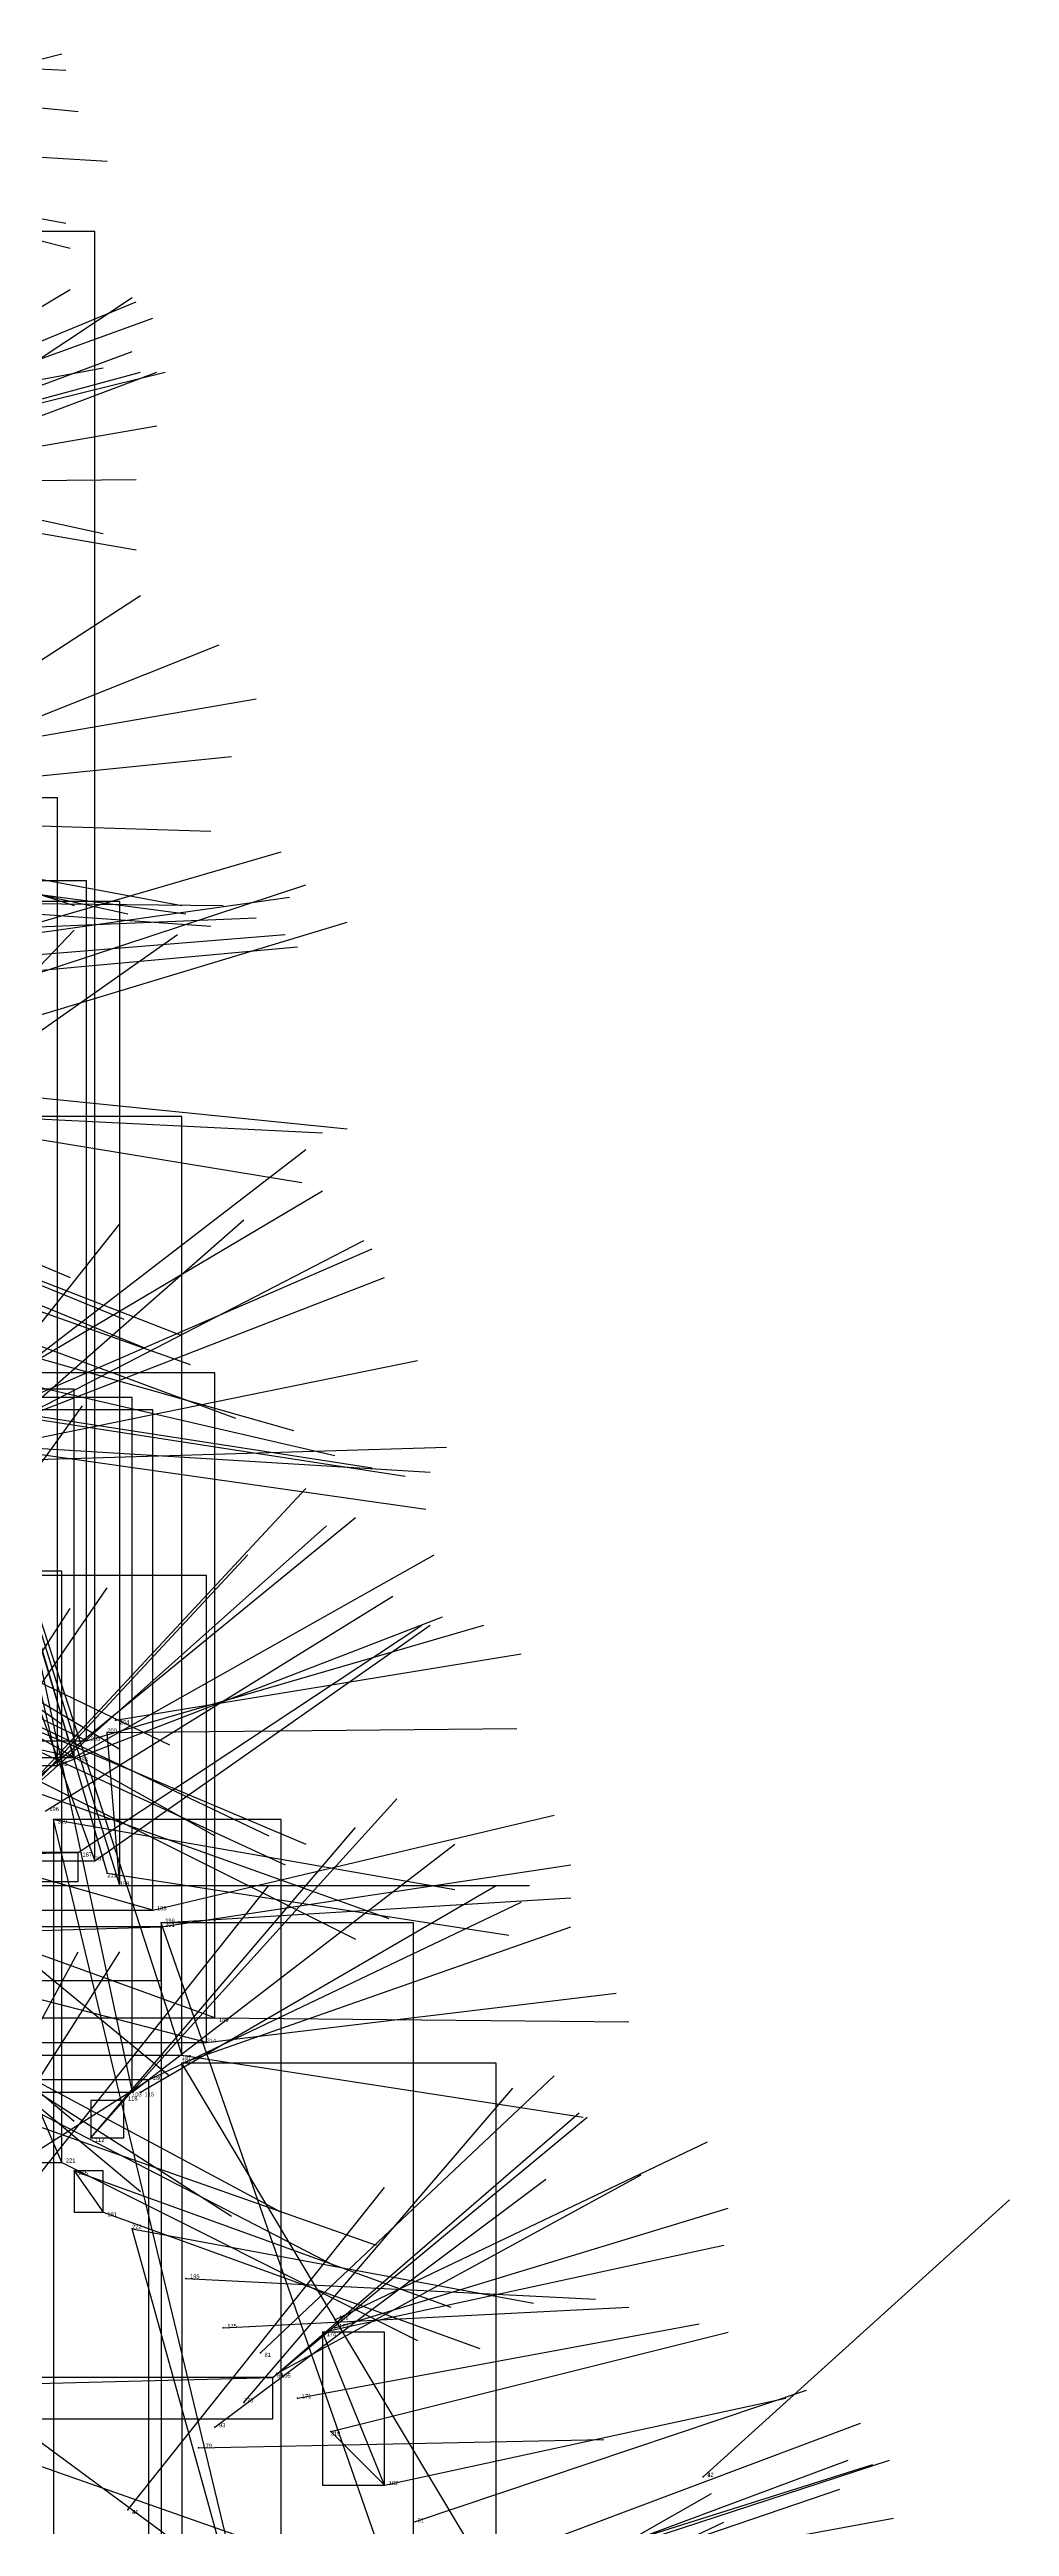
# Model space of a CAD drawing. Extents: x 59.1 to 70.8, y 600.3 to 605.1.
# Drawn here: x 68.562 to 68.794, y 600.748 to 601.347 of the extents above; entities that cross this region are included whole.
import ezdxf

# ---------------------------------------------------------------- set-up
doc = ezdxf.new("R2010")
doc.units = 0
for name, color, linetype in [('Clients', 3, 'CONTINUOUS'), ('Facilities', 3, 'CONTINUOUS'), ('Facilities_lines', 3, 'CONTINUOUS'), ('Min_max_boxes', 1, 'CONTINUOUS'), ('Normals', 1, 'CONTINUOUS'), ('Source_points', 5, 'CONTINUOUS'), ('Text', 3, 'CONTINUOUS')]:
    doc.layers.add(name, color=color, linetype=linetype)

msp = doc.modelspace()

# ---------------------------------------------------------------- linework, layer by layer
at = {"layer": 'Clients', "color": 5}
for p in [(68.576, 600.94, 443.995), (68.564, 600.932, 443.769), (68.563, 600.919, 444.008), (68.569, 600.911, 443.601), (68.573, 600.909, 443.54), (68.576, 600.906, 443.95), (68.589, 600.894, 443.835), (68.589, 600.893, 443.777), (68.594, 600.862, 443.864), (68.594, 600.86, 443.634), (68.582, 600.853, 443.409), (68.586, 600.856, 443.56), (68.572, 600.842, 443.262), (68.575, 600.824, 443.837), (68.582, 600.82, 443.778), (68.628, 600.795, 443.605), (68.616, 600.784, 443.152), (68.63, 600.771, 443.556), (68.72, 600.76, 442.927), (68.581, 600.752, 442.856)]:
    msp.add_point(p, dxfattribs=at)
at = {"layer": 'Facilities', "color": 3}
for p in [(68.578, 600.943, 443.917), (68.571, 600.938, 443.845), (68.568, 600.934, 443.693), (68.579, 600.903, 443.892), (68.587, 600.897, 443.718), (68.602, 600.871, 443.784), (68.6, 600.865, 443.711), (68.58, 600.851, 443.336), (68.584, 600.853, 443.485), (68.565, 600.836, 443.955), (68.568, 600.834, 443.892), (68.595, 600.808, 443.724), (68.631, 600.798, 443.451), (68.604, 600.796, 443.667), (68.631, 600.796, 443.526), (68.613, 600.79, 443.2), (68.617, 600.785, 443.377), (68.616, 600.784, 443.227), (68.622, 600.779, 443.612), (68.609, 600.778, 443.077), (68.598, 600.767, 443.691), (68.602, 600.772, 443.308), (68.643, 600.758, 443.498), (68.72, 600.76, 442.927), (68.581, 600.752, 442.856), (68.65, 600.749, 443.443)]:
    msp.add_point(p, dxfattribs=at)
at = {"layer": 'Facilities_lines', "color": 3}
for p, q in [((68.51, 601.166, 444.356), (68.564, 600.932, 443.769)), ((68.571, 600.938, 443.845), (68.141, 601.146, 444.678)), ((68.579, 600.903, 443.892), (68.505, 601.141, 444.578)), ((68.512, 601.076, 443.963), (68.573, 600.909, 443.54)), ((68.602, 600.871, 443.784), (68.171, 601.027, 444.193)), ((68.568, 600.934, 443.693), (68.166, 601.023, 444.525)), ((68.568, 600.934, 443.693), (68.542, 601.02, 443.857)), ((68.543, 601.019, 444.267), (68.576, 600.906, 443.95)), ((68.543, 601.019, 444.267), (68.594, 600.862, 443.864)), ((68.546, 601.021, 443.798), (68.582, 600.853, 443.409)), ((68.587, 600.897, 443.718), (68.164, 601.018, 444.328)), ((68.6, 600.865, 443.711), (68.163, 600.978, 444.154)), ((68.565, 600.836, 443.955), (68.504, 600.979, 444.347)), ((68.579, 600.903, 443.892), (68.576, 600.94, 443.995)), ((68.618, 600.69, 443.542), (68.563, 600.919, 444.008)), ((68.206, 600.904, 444.206), (68.569, 600.911, 443.601)), ((68.174, 600.88, 443.891), (68.589, 600.893, 443.777)), ((68.65, 600.719, 443.456), (68.589, 600.894, 443.835)), ((68.67, 600.733, 443.27), (68.594, 600.86, 443.634)), ((68.176, 600.595, 443.252), (68.586, 600.856, 443.56)), ((68.58, 600.851, 443.336), (68.572, 600.842, 443.262)), ((68.568, 600.834, 443.892), (68.575, 600.824, 443.837)), ((68.618, 600.69, 443.542), (68.582, 600.82, 443.778)), ((68.643, 600.758, 443.498), (68.628, 600.795, 443.605)), ((68.224, 600.774, 443.928), (68.616, 600.784, 443.152)), ((68.643, 600.758, 443.498), (68.63, 600.771, 443.556)), ((68.72, 600.76, 442.927), (68.72, 600.76, 442.927)), ((68.581, 600.752, 442.856), (68.581, 600.752, 442.856))]:
    msp.add_line(p, q, dxfattribs=at)
at = {"layer": 'Min_max_boxes', "color": 1}
for p, q in [((68.573, 601.303, 443.54), (68.448, 601.303, 443.54)), ((68.573, 601.303, 444.658), (68.448, 601.303, 444.658)), ((68.573, 600.909, 443.54), (68.573, 601.303, 443.54)), ((68.573, 600.909, 444.658), (68.573, 601.303, 444.658)), ((68.573, 601.303, 443.54), (68.573, 601.303, 444.658)), ((68.564, 601.166, 443.769), (68.51, 601.166, 443.769)), ((68.564, 601.166, 444.356), (68.51, 601.166, 444.356)), ((68.564, 600.932, 443.769), (68.564, 601.166, 443.769)), ((68.564, 600.932, 444.356), (68.564, 601.166, 444.356)), ((68.564, 601.166, 443.769), (68.564, 601.166, 444.356)), ((68.571, 601.146, 443.845), (68.141, 601.146, 443.845)), ((68.571, 601.146, 444.678), (68.141, 601.146, 444.678)), ((68.571, 600.938, 443.845), (68.571, 601.146, 443.845)), ((68.571, 600.938, 444.678), (68.571, 601.146, 444.678)), ((68.571, 601.146, 443.845), (68.571, 601.146, 444.678)), ((68.579, 601.141, 443.892), (68.505, 601.141, 443.892)), ((68.579, 601.141, 444.578), (68.505, 601.141, 444.578)), ((68.579, 600.903, 443.892), (68.579, 601.141, 443.892)), ((68.579, 600.903, 444.578), (68.579, 601.141, 444.578)), ((68.579, 601.141, 443.892), (68.579, 601.141, 444.578)), ((68.594, 601.089, 443.864), (68.526, 601.089, 443.864)), ((68.594, 601.089, 444.498), (68.526, 601.089, 444.498)), ((68.594, 600.862, 443.864), (68.594, 601.089, 443.864)), ((68.594, 600.862, 444.498), (68.594, 601.089, 444.498)), ((68.594, 601.089, 443.864), (68.594, 601.089, 444.498)), ((68.602, 601.027, 443.784), (68.171, 601.027, 443.784)), ((68.602, 601.027, 444.193), (68.171, 601.027, 444.193)), ((68.602, 600.871, 443.784), (68.602, 601.027, 443.784)), ((68.602, 600.871, 444.193), (68.602, 601.027, 444.193)), ((68.602, 601.027, 443.784), (68.602, 601.027, 444.193)), ((68.568, 601.023, 443.693), (68.166, 601.023, 443.693)), ((68.568, 601.023, 444.525), (68.166, 601.023, 444.525)), ((68.582, 601.021, 443.409), (68.546, 601.021, 443.409)), ((68.582, 601.021, 443.798), (68.546, 601.021, 443.798)), ((68.568, 600.934, 443.693), (68.568, 601.023, 443.693)), ((68.568, 600.934, 444.525), (68.568, 601.023, 444.525)), ((68.568, 601.023, 443.693), (68.568, 601.023, 444.525)), ((68.582, 600.853, 443.409), (68.582, 601.021, 443.409)), ((68.582, 600.853, 443.798), (68.582, 601.021, 443.798)), ((68.582, 601.021, 443.409), (68.582, 601.021, 443.798)), ((68.587, 601.018, 443.718), (68.164, 601.018, 443.718)), ((68.587, 601.018, 444.328), (68.164, 601.018, 444.328)), ((68.587, 600.897, 443.718), (68.587, 601.018, 443.718)), ((68.587, 600.897, 444.328), (68.587, 601.018, 444.328)), ((68.587, 601.018, 443.718), (68.587, 601.018, 444.328)), ((68.6, 600.978, 443.711), (68.163, 600.978, 443.711)), ((68.6, 600.978, 444.154), (68.163, 600.978, 444.154)), ((68.565, 600.979, 443.955), (68.504, 600.979, 443.955)), ((68.565, 600.979, 444.347), (68.504, 600.979, 444.347)), ((68.565, 600.836, 443.955), (68.565, 600.979, 443.955)), ((68.565, 600.836, 444.347), (68.565, 600.979, 444.347)), ((68.565, 600.979, 443.955), (68.565, 600.979, 444.347)), ((68.6, 600.865, 443.711), (68.6, 600.978, 443.711)), ((68.6, 600.865, 444.154), (68.6, 600.978, 444.154)), ((68.6, 600.978, 443.711), (68.6, 600.978, 444.154)), ((68.141, 600.938, 443.845), (68.571, 600.938, 443.845)), ((68.141, 600.938, 444.678), (68.571, 600.938, 444.678)), ((68.571, 600.938, 443.845), (68.571, 600.938, 444.678)), ((68.166, 600.934, 443.693), (68.568, 600.934, 443.693)), ((68.166, 600.934, 444.525), (68.568, 600.934, 444.525)), ((68.51, 600.932, 443.769), (68.564, 600.932, 443.769)), ((68.51, 600.932, 444.356), (68.564, 600.932, 444.356)), ((68.564, 600.932, 443.769), (68.564, 600.932, 444.356)), ((68.568, 600.934, 443.693), (68.568, 600.934, 444.525)), ((68.618, 600.919, 443.542), (68.563, 600.919, 443.542)), ((68.563, 600.919, 443.542), (68.563, 600.69, 443.542)), ((68.618, 600.919, 444.008), (68.563, 600.919, 444.008)), ((68.563, 600.919, 444.008), (68.563, 600.69, 444.008)), ((68.563, 600.919, 443.542), (68.563, 600.919, 444.008)), ((68.618, 600.69, 443.542), (68.618, 600.919, 443.542)), ((68.618, 600.69, 444.008), (68.618, 600.919, 444.008)), ((68.618, 600.919, 443.542), (68.618, 600.919, 444.008)), ((68.569, 600.911, 443.601), (68.206, 600.911, 443.601)), ((68.569, 600.911, 444.206), (68.206, 600.911, 444.206)), ((68.569, 600.904, 443.601), (68.569, 600.911, 443.601)), ((68.569, 600.904, 444.206), (68.569, 600.911, 444.206)), ((68.569, 600.911, 443.601), (68.569, 600.911, 444.206)), ((68.448, 600.909, 443.54), (68.573, 600.909, 443.54)), ((68.448, 600.909, 444.658), (68.573, 600.909, 444.658)), ((68.573, 600.909, 443.54), (68.573, 600.909, 444.658)), ((68.206, 600.904, 443.601), (68.569, 600.904, 443.601)), ((68.206, 600.904, 444.206), (68.569, 600.904, 444.206)), ((68.505, 600.903, 443.892), (68.579, 600.903, 443.892)), ((68.505, 600.903, 444.578), (68.579, 600.903, 444.578)), ((68.569, 600.904, 443.601), (68.569, 600.904, 444.206)), ((68.579, 600.903, 443.892), (68.579, 600.903, 444.578)), ((68.164, 600.897, 443.718), (68.587, 600.897, 443.718)), ((68.164, 600.897, 444.328), (68.587, 600.897, 444.328)), ((68.589, 600.893, 443.777), (68.174, 600.893, 443.777)), ((68.589, 600.893, 443.891), (68.174, 600.893, 443.891)), ((68.587, 600.897, 443.718), (68.587, 600.897, 444.328)), ((68.65, 600.894, 443.456), (68.589, 600.894, 443.456)), ((68.589, 600.894, 443.456), (68.589, 600.719, 443.456)), ((68.65, 600.894, 443.835), (68.589, 600.894, 443.835)), ((68.589, 600.894, 443.835), (68.589, 600.719, 443.835)), ((68.589, 600.894, 443.456), (68.589, 600.894, 443.835)), ((68.589, 600.88, 443.777), (68.589, 600.893, 443.777)), ((68.589, 600.88, 443.891), (68.589, 600.893, 443.891)), ((68.589, 600.893, 443.777), (68.589, 600.893, 443.891)), ((68.65, 600.719, 443.456), (68.65, 600.894, 443.456)), ((68.65, 600.719, 443.835), (68.65, 600.894, 443.835)), ((68.65, 600.894, 443.456), (68.65, 600.894, 443.835)), ((68.174, 600.88, 443.777), (68.589, 600.88, 443.777)), ((68.174, 600.88, 443.891), (68.589, 600.88, 443.891)), ((68.589, 600.88, 443.777), (68.589, 600.88, 443.891)), ((68.171, 600.871, 443.784), (68.602, 600.871, 443.784)), ((68.171, 600.871, 444.193), (68.602, 600.871, 444.193)), ((68.602, 600.871, 443.784), (68.602, 600.871, 444.193)), ((68.163, 600.865, 443.711), (68.6, 600.865, 443.711)), ((68.163, 600.865, 444.154), (68.6, 600.865, 444.154)), ((68.6, 600.865, 443.711), (68.6, 600.865, 444.154)), ((68.526, 600.862, 443.864), (68.594, 600.862, 443.864)), ((68.526, 600.862, 444.498), (68.594, 600.862, 444.498)), ((68.594, 600.862, 443.864), (68.594, 600.862, 444.498)), ((68.67, 600.86, 443.27), (68.594, 600.86, 443.27)), ((68.594, 600.86, 443.27), (68.594, 600.733, 443.27)), ((68.67, 600.86, 443.634), (68.594, 600.86, 443.634)), ((68.594, 600.86, 443.634), (68.594, 600.733, 443.634)), ((68.594, 600.86, 443.27), (68.594, 600.86, 443.634)), ((68.67, 600.733, 443.27), (68.67, 600.86, 443.27)), ((68.67, 600.733, 443.634), (68.67, 600.86, 443.634)), ((68.67, 600.86, 443.27), (68.67, 600.86, 443.634)), ((68.586, 600.856, 443.252), (68.176, 600.856, 443.252)), ((68.586, 600.856, 443.56), (68.176, 600.856, 443.56)), ((68.546, 600.853, 443.409), (68.582, 600.853, 443.409)), ((68.546, 600.853, 443.798), (68.582, 600.853, 443.798)), ((68.58, 600.851, 443.262), (68.572, 600.851, 443.262)), ((68.572, 600.851, 443.262), (68.572, 600.842, 443.262)), ((68.58, 600.851, 443.336), (68.572, 600.851, 443.336)), ((68.572, 600.851, 443.336), (68.572, 600.842, 443.336)), ((68.572, 600.851, 443.262), (68.572, 600.851, 443.336)), ((68.58, 600.842, 443.262), (68.58, 600.851, 443.262)), ((68.58, 600.842, 443.336), (68.58, 600.851, 443.336)), ((68.58, 600.851, 443.262), (68.58, 600.851, 443.336)), ((68.582, 600.853, 443.409), (68.582, 600.853, 443.798)), ((68.586, 600.595, 443.252), (68.586, 600.856, 443.252)), ((68.586, 600.595, 443.56), (68.586, 600.856, 443.56)), ((68.586, 600.856, 443.252), (68.586, 600.856, 443.56)), ((68.572, 600.842, 443.262), (68.58, 600.842, 443.262)), ((68.572, 600.842, 443.336), (68.58, 600.842, 443.336)), ((68.572, 600.842, 443.262), (68.572, 600.842, 443.336)), ((68.58, 600.842, 443.262), (68.58, 600.842, 443.336)), ((68.504, 600.836, 443.955), (68.565, 600.836, 443.955)), ((68.504, 600.836, 444.347), (68.565, 600.836, 444.347)), ((68.565, 600.836, 443.955), (68.565, 600.836, 444.347)), ((68.575, 600.834, 443.837), (68.568, 600.834, 443.837)), ((68.568, 600.834, 443.837), (68.568, 600.824, 443.837)), ((68.575, 600.834, 443.892), (68.568, 600.834, 443.892)), ((68.568, 600.834, 443.892), (68.568, 600.824, 443.892)), ((68.568, 600.834, 443.837), (68.568, 600.834, 443.892)), ((68.575, 600.824, 443.837), (68.575, 600.834, 443.837)), ((68.575, 600.824, 443.892), (68.575, 600.834, 443.892)), ((68.575, 600.834, 443.837), (68.575, 600.834, 443.892)), ((68.568, 600.824, 443.837), (68.575, 600.824, 443.837)), ((68.568, 600.824, 443.892), (68.575, 600.824, 443.892)), ((68.568, 600.824, 443.837), (68.568, 600.824, 443.892)), ((68.575, 600.824, 443.837), (68.575, 600.824, 443.892)), ((68.643, 600.795, 443.498), (68.628, 600.795, 443.498)), ((68.628, 600.795, 443.498), (68.628, 600.758, 443.498)), ((68.643, 600.795, 443.605), (68.628, 600.795, 443.605)), ((68.628, 600.795, 443.605), (68.628, 600.758, 443.605)), ((68.628, 600.795, 443.498), (68.628, 600.795, 443.605)), ((68.643, 600.758, 443.498), (68.643, 600.795, 443.498)), ((68.643, 600.758, 443.605), (68.643, 600.795, 443.605)), ((68.643, 600.795, 443.498), (68.643, 600.795, 443.605)), ((68.616, 600.784, 443.152), (68.224, 600.784, 443.152)), ((68.616, 600.784, 443.928), (68.224, 600.784, 443.928)), ((68.616, 600.774, 443.152), (68.616, 600.784, 443.152)), ((68.616, 600.774, 443.928), (68.616, 600.784, 443.928)), ((68.616, 600.784, 443.152), (68.616, 600.784, 443.928)), ((68.224, 600.774, 443.152), (68.616, 600.774, 443.152)), ((68.224, 600.774, 443.928), (68.616, 600.774, 443.928)), ((68.616, 600.774, 443.152), (68.616, 600.774, 443.928)), ((68.628, 600.758, 443.498), (68.643, 600.758, 443.498)), ((68.628, 600.758, 443.605), (68.643, 600.758, 443.605)), ((68.628, 600.758, 443.498), (68.628, 600.758, 443.605)), ((68.643, 600.758, 443.498), (68.643, 600.758, 443.605)), ((68.72, 600.76, 442.927), (68.72, 600.76, 442.927)), ((68.72, 600.76, 442.927), (68.72, 600.76, 442.927)), ((68.72, 600.76, 442.927), (68.72, 600.76, 442.927)), ((68.72, 600.76, 442.927), (68.72, 600.76, 442.927)), ((68.72, 600.76, 442.927), (68.72, 600.76, 442.927)), ((68.72, 600.76, 442.927), (68.72, 600.76, 442.927)), ((68.72, 600.76, 442.927), (68.72, 600.76, 442.927)), ((68.72, 600.76, 442.927), (68.72, 600.76, 442.927)), ((68.72, 600.76, 442.927), (68.72, 600.76, 442.927)), ((68.72, 600.76, 442.927), (68.72, 600.76, 442.927)), ((68.72, 600.76, 442.927), (68.72, 600.76, 442.927)), ((68.72, 600.76, 442.927), (68.72, 600.76, 442.927)), ((68.581, 600.752, 442.856), (68.581, 600.752, 442.856)), ((68.581, 600.752, 442.856), (68.581, 600.752, 442.856)), ((68.581, 600.752, 442.856), (68.581, 600.752, 442.856)), ((68.581, 600.752, 442.856), (68.581, 600.752, 442.856)), ((68.581, 600.752, 442.856), (68.581, 600.752, 442.856)), ((68.581, 600.752, 442.856), (68.581, 600.752, 442.856)), ((68.581, 600.752, 442.856), (68.581, 600.752, 442.856)), ((68.581, 600.752, 442.856), (68.581, 600.752, 442.856)), ((68.581, 600.752, 442.856), (68.581, 600.752, 442.856)), ((68.581, 600.752, 442.856), (68.581, 600.752, 442.856)), ((68.581, 600.752, 442.856), (68.581, 600.752, 442.856)), ((68.581, 600.752, 442.856), (68.581, 600.752, 442.856))]:
    msp.add_line(p, q, dxfattribs=at)
at = {"layer": 'Normals', "color": 1}
for p, q in [((68.467, 601.347, 444.964), (68.566, 601.342, 444.973)), ((68.468, 601.321, 444.805), (68.565, 601.346, 444.804)), ((68.47, 601.342, 445.023), (68.569, 601.332, 445.031)), ((68.477, 601.326, 444.96), (68.576, 601.32, 444.969)), ((68.469, 601.323, 445.041), (68.566, 601.305, 445.054)), ((68.471, 601.323, 445.116), (68.567, 601.299, 445.131)), ((68.482, 601.238, 444.517), (68.567, 601.289, 444.503)), ((68.491, 601.248, 444.59), (68.583, 601.286, 444.583)), ((68.493, 601.248, 444.668), (68.587, 601.282, 444.668)), ((68.499, 601.232, 444.448), (68.582, 601.287, 444.44)), ((68.477, 601.252, 444.797), (68.575, 601.27, 444.801)), ((68.488, 601.239, 444.625), (68.582, 601.274, 444.622)), ((68.488, 601.243, 444.682), (68.584, 601.269, 444.684)), ((68.493, 601.245, 444.744), (68.59, 601.269, 444.748)), ((68.495, 601.234, 444.568), (68.588, 601.269, 444.56)), ((68.49, 601.239, 444.74), (68.588, 601.256, 444.746)), ((68.478, 601.251, 444.915), (68.575, 601.23, 444.928)), ((68.484, 601.242, 444.823), (68.583, 601.243, 444.833)), ((68.485, 601.243, 444.902), (68.583, 601.226, 444.916)), ((68.501, 601.161, 444.284), (68.584, 601.215, 444.268)), ((68.51, 601.166, 444.356), (68.603, 601.203, 444.351)), ((68.514, 601.173, 444.509), (68.612, 601.19, 444.515)), ((68.507, 601.166, 444.588), (68.606, 601.176, 444.594)), ((68.475, 601.17, 444.81), (68.568, 601.14, 444.83)), ((68.485, 601.159, 444.753), (68.581, 601.138, 444.773)), ((68.497, 601.158, 444.751), (68.594, 601.14, 444.77)), ((68.502, 601.161, 444.668), (68.601, 601.158, 444.679)), ((68.497, 601.151, 444.696), (68.595, 601.138, 444.71)), ((68.522, 601.125, 444.29), (68.618, 601.153, 444.287)), ((68.53, 601.114, 444.232), (68.624, 601.145, 444.22)), ((68.502, 601.142, 444.638), (68.601, 601.135, 444.651)), ((68.505, 601.141, 444.578), (68.604, 601.14, 444.593)), ((68.521, 601.128, 444.346), (68.62, 601.142, 444.349)), ((68.5, 601.063, 443.891), (68.568, 601.134, 443.872)), ((68.512, 601.076, 443.963), (68.593, 601.133, 443.952)), ((68.513, 601.133, 444.522), (68.612, 601.137, 444.533)), ((68.52, 601.125, 444.465), (68.619, 601.133, 444.474)), ((68.538, 601.107, 444.173), (68.634, 601.136, 444.17)), ((68.523, 601.121, 444.407), (68.622, 601.13, 444.414)), ((68.535, 601.096, 444.417), (68.634, 601.086, 444.43)), ((68.477, 601.088, 444.665), (68.567, 601.05, 444.688)), ((68.526, 601.089, 444.498), (68.623, 601.073, 444.515)), ((68.528, 601.09, 444.342), (68.628, 601.085, 444.351)), ((68.546, 601.021, 443.798), (68.624, 601.081, 443.781)), ((68.489, 601.077, 444.611), (68.58, 601.04, 444.631)), ((68.495, 601.07, 444.552), (68.585, 601.033, 444.574)), ((68.504, 601.071, 444.582), (68.594, 601.036, 444.607)), ((68.542, 601.02, 443.857), (68.628, 601.071, 443.851)), ((68.503, 601.062, 444.496), (68.596, 601.029, 444.511)), ((68.518, 600.986, 443.667), (68.579, 601.063, 443.648)), ((68.535, 600.999, 443.738), (68.609, 601.064, 443.72)), ((68.548, 601.017, 443.918), (68.64, 601.057, 443.917)), ((68.549, 601.013, 443.884), (68.638, 601.059, 443.878)), ((68.515, 601.05, 444.437), (68.607, 601.016, 444.455)), ((68.55, 601.014, 443.963), (68.643, 601.05, 443.963)), ((68.526, 601.04, 444.38), (68.621, 601.013, 444.398)), ((68.536, 601.029, 444.324), (68.631, 601.007, 444.344)), ((68.553, 601.01, 444.036), (68.651, 601.03, 444.041)), ((68.513, 600.94, 443.505), (68.57, 601.019, 443.483)), ((68.543, 601.019, 444.267), (68.64, 601.004, 444.284)), ((68.551, 601.017, 444.271), (68.648, 601.002, 444.288)), ((68.555, 601.009, 444.151), (68.654, 601.003, 444.161)), ((68.555, 601.008, 444.212), (68.653, 600.994, 444.227)), ((68.559, 601.006, 444.093), (68.658, 601.009, 444.103)), ((68.486, 600.998, 444.461), (68.565, 600.942, 444.485)), ((68.557, 600.927, 443.481), (68.624, 600.999, 443.463)), ((68.555, 600.924, 443.545), (68.629, 600.99, 443.532)), ((68.555, 600.924, 443.545), (68.629, 600.99, 443.532)), ((68.559, 600.929, 443.617), (68.636, 600.992, 443.606)), ((68.497, 600.985, 444.404), (68.579, 600.936, 444.433)), ((68.543, 600.911, 443.471), (68.61, 600.983, 443.453)), ((68.568, 600.934, 443.693), (68.655, 600.983, 443.687)), ((68.504, 600.979, 444.347), (68.591, 600.937, 444.373)), ((68.521, 600.895, 443.401), (68.576, 600.975, 443.378)), ((68.521, 600.895, 443.401), (68.576, 600.975, 443.378)), ((68.561, 600.921, 443.656), (68.645, 600.973, 443.643)), ((68.514, 600.888, 443.328), (68.567, 600.97, 443.308)), ((68.564, 600.932, 443.769), (68.657, 600.968, 443.764)), ((68.569, 600.911, 443.601), (68.652, 600.966, 443.591)), ((68.571, 600.938, 443.845), (68.667, 600.966, 443.845)), ((68.573, 600.909, 443.54), (68.654, 600.966, 443.528)), ((68.518, 600.962, 444.291), (68.602, 600.915, 444.318)), ((68.578, 600.943, 443.917), (68.676, 600.959, 443.928)), ((68.527, 600.957, 444.234), (68.615, 600.915, 444.257)), ((68.53, 600.949, 444.107), (68.619, 600.908, 444.127)), ((68.534, 600.951, 444.177), (68.624, 600.913, 444.197)), ((68.576, 600.94, 443.995), (68.675, 600.941, 444.008)), ((68.548, 600.934, 444.122), (68.636, 600.89, 444.141)), ((68.552, 600.928, 444.063), (68.644, 600.895, 444.082)), ((68.58, 600.851, 443.336), (68.646, 600.924, 443.319)), ((68.517, 600.918, 444.247), (68.591, 600.857, 444.273)), ((68.563, 600.919, 444.008), (68.66, 600.902, 444.025)), ((68.572, 600.842, 443.262), (68.636, 600.917, 443.244)), ((68.587, 600.897, 443.718), (68.684, 600.92, 443.716)), ((68.582, 600.853, 443.409), (68.66, 600.913, 443.393)), ((68.494, 600.908, 444.231), (68.568, 600.846, 444.258)), ((68.576, 600.906, 443.95), (68.673, 600.891, 443.968)), ((68.589, 600.893, 443.777), (68.688, 600.908, 443.777)), ((68.554, 600.826, 443.19), (68.615, 600.903, 443.171)), ((68.579, 600.903, 443.892), (68.678, 600.903, 443.906)), ((68.584, 600.853, 443.485), (68.67, 600.903, 443.475)), ((68.586, 600.856, 443.56), (68.676, 600.899, 443.554)), ((68.589, 600.894, 443.835), (68.688, 600.9, 443.843)), ((68.594, 600.86, 443.634), (68.688, 600.893, 443.632)), ((68.511, 600.89, 444.174), (68.584, 600.829, 444.203)), ((68.522, 600.8, 443.048), (68.569, 600.887, 443.034)), ((68.522, 600.8, 443.048), (68.569, 600.887, 443.034)), ((68.527, 600.805, 443.122), (68.579, 600.887, 443.099)), ((68.527, 600.805, 443.122), (68.579, 600.887, 443.099)), ((68.525, 600.875, 444.118), (68.606, 600.823, 444.146)), ((68.6, 600.865, 443.711), (68.699, 600.877, 443.717)), ((68.534, 600.869, 444.061), (68.618, 600.824, 444.091)), ((68.602, 600.871, 443.784), (68.702, 600.87, 443.793)), ((68.594, 600.862, 443.864), (68.691, 600.847, 443.883)), ((68.613, 600.79, 443.2), (68.684, 600.857, 443.181)), ((68.546, 600.855, 444.005), (68.631, 600.811, 444.034)), ((68.609, 600.778, 443.077), (68.674, 600.854, 443.074)), ((68.55, 600.848, 443.95), (68.641, 600.816, 443.976)), ((68.616, 600.784, 443.152), (68.69, 600.848, 443.129)), ((68.616, 600.784, 443.227), (68.692, 600.847, 443.21)), ((68.631, 600.798, 443.451), (68.721, 600.841, 443.455)), ((68.565, 600.836, 443.955), (68.651, 600.793, 443.981)), ((68.568, 600.834, 443.892), (68.659, 600.801, 443.916)), ((68.617, 600.785, 443.377), (68.705, 600.833, 443.374)), ((68.581, 600.752, 442.856), (68.643, 600.83, 442.85)), ((68.581, 600.752, 442.856), (68.643, 600.83, 442.85)), ((68.602, 600.772, 443.308), (68.682, 600.832, 443.304)), ((68.72, 600.76, 442.927), (68.794, 600.827, 442.934)), ((68.72, 600.76, 442.927), (68.794, 600.827, 442.934)), ((68.575, 600.824, 443.837), (68.666, 600.791, 443.861)), ((68.631, 600.796, 443.526), (68.726, 600.825, 443.538)), ((68.582, 600.82, 443.778), (68.679, 600.802, 443.796)), ((68.628, 600.795, 443.605), (68.725, 600.816, 443.616)), ((68.595, 600.808, 443.724), (68.694, 600.803, 443.738)), ((68.517, 600.8, 443.949), (68.593, 600.744, 443.98)), ((68.604, 600.796, 443.667), (68.702, 600.801, 443.684)), ((68.622, 600.779, 443.612), (68.719, 600.797, 443.628)), ((68.63, 600.771, 443.556), (68.726, 600.795, 443.568)), ((68.643, 600.758, 443.498), (68.74, 600.779, 443.51)), ((68.65, 600.749, 443.443), (68.745, 600.781, 443.448)), ((68.665, 600.738, 443.388), (68.758, 600.773, 443.395)), ((68.598, 600.767, 443.691), (68.696, 600.769, 443.709)), ((68.553, 600.765, 443.837), (68.644, 600.733, 443.863)), ((68.661, 600.729, 443.297), (68.755, 600.764, 443.295)), ((68.666, 600.733, 443.328), (68.761, 600.763, 443.331)), ((68.67, 600.733, 443.27), (68.765, 600.764, 443.268)), ((68.636, 600.707, 443.077), (68.722, 600.756, 443.093)), ((68.659, 600.725, 443.222), (68.753, 600.757, 443.212)), ((68.636, 600.707, 443.155), (68.725, 600.749, 443.137)), ((68.668, 600.732, 443.374), (68.766, 600.75, 443.381))]:
    msp.add_line(p, q, dxfattribs=at)
at = {"layer": 'Source_points', "color": 5}
for p in [(68.578, 600.943, 443.917), (68.571, 600.938, 443.845), (68.576, 600.94, 443.995), (68.564, 600.932, 443.769), (68.568, 600.934, 443.693), (68.563, 600.919, 444.008), (68.569, 600.911, 443.601), (68.573, 600.909, 443.54), (68.576, 600.906, 443.95), (68.579, 600.903, 443.892), (68.587, 600.897, 443.718), (68.589, 600.894, 443.835), (68.589, 600.893, 443.777), (68.602, 600.871, 443.784), (68.6, 600.865, 443.711), (68.594, 600.862, 443.864), (68.594, 600.86, 443.634), (68.58, 600.851, 443.336), (68.582, 600.853, 443.409), (68.584, 600.853, 443.485), (68.586, 600.856, 443.56), (68.572, 600.842, 443.262), (68.565, 600.836, 443.955), (68.568, 600.834, 443.892), (68.575, 600.824, 443.837), (68.582, 600.82, 443.778), (68.595, 600.808, 443.724), (68.631, 600.798, 443.451), (68.604, 600.796, 443.667), (68.628, 600.795, 443.605), (68.631, 600.796, 443.526), (68.613, 600.79, 443.2), (68.617, 600.785, 443.377), (68.616, 600.784, 443.227), (68.616, 600.784, 443.152), (68.622, 600.779, 443.612), (68.609, 600.778, 443.077), (68.598, 600.767, 443.691), (68.602, 600.772, 443.308), (68.63, 600.771, 443.556), (68.643, 600.758, 443.498), (68.72, 600.76, 442.927), (68.72, 600.76, 442.927), (68.581, 600.752, 442.856), (68.581, 600.752, 442.856), (68.65, 600.749, 443.443)]:
    msp.add_point(p, dxfattribs=at)

# ---------------------------------------------------------------- texts
at = {"layer": 'Text', "color": 3}
for s, p in [('200', (68.576, 600.94, 443.995)), ('204', (68.579, 600.942, 443.917)), ('203', (68.572, 600.938, 443.845)), ('192', (68.564, 600.932, 443.769)), ('193', (68.569, 600.933, 443.693)), ('196', (68.562, 600.921, 443.656)), ('319', (68.564, 600.918, 444.008)), ('187', (68.57, 600.91, 443.601)), ('757', (68.573, 600.909, 443.54)), ('211', (68.576, 600.905, 443.95)), ('198', (68.579, 600.903, 443.892)), ('183', (68.588, 600.897, 443.718)), ('201', (68.59, 600.893, 443.777)), ('199', (68.59, 600.894, 443.835)), ('189', (68.603, 600.87, 443.784)), ('214', (68.6, 600.865, 443.711)), ('180', (68.587, 600.856, 443.56)), ('197', (68.594, 600.861, 443.864)), ('182', (68.594, 600.86, 443.634)), ('118', (68.581, 600.851, 443.336)), ('103', (68.582, 600.852, 443.409)), ('115', (68.585, 600.852, 443.485)), ('112', (68.573, 600.841, 443.262)), ('221', (68.566, 600.836, 443.955)), ('215', (68.569, 600.833, 443.892)), ('191', (68.576, 600.823, 443.837)), ('222', (68.582, 600.82, 443.778)), ('195', (68.596, 600.808, 443.724)), ('175', (68.605, 600.796, 443.667)), ('101', (68.632, 600.798, 443.451)), ('173', (68.632, 600.796, 443.526)), ('174', (68.629, 600.794, 443.605)), ('81', (68.614, 600.789, 443.2)), ('85', (68.617, 600.784, 443.227)), ('88', (68.617, 600.784, 443.152)), ('105', (68.618, 600.784, 443.377)), ('770', (68.609, 600.778, 443.077)), ('171', (68.623, 600.779, 443.612)), ('93', (68.603, 600.772, 443.308)), ('179', (68.599, 600.767, 443.691)), ('219', (68.63, 600.77, 443.556)), ('42', (68.721, 600.76, 442.927)), ('3', (68.721, 600.76, 442.927)), ('102', (68.644, 600.758, 443.498)), ('41', (68.582, 600.751, 442.856)), ('2', (68.582, 600.751, 442.856)), ('91', (68.651, 600.749, 443.443))]:
    msp.add_text(s, height=0.001, dxfattribs=at).set_placement(p)

doc.saveas('drawing.dxf')
